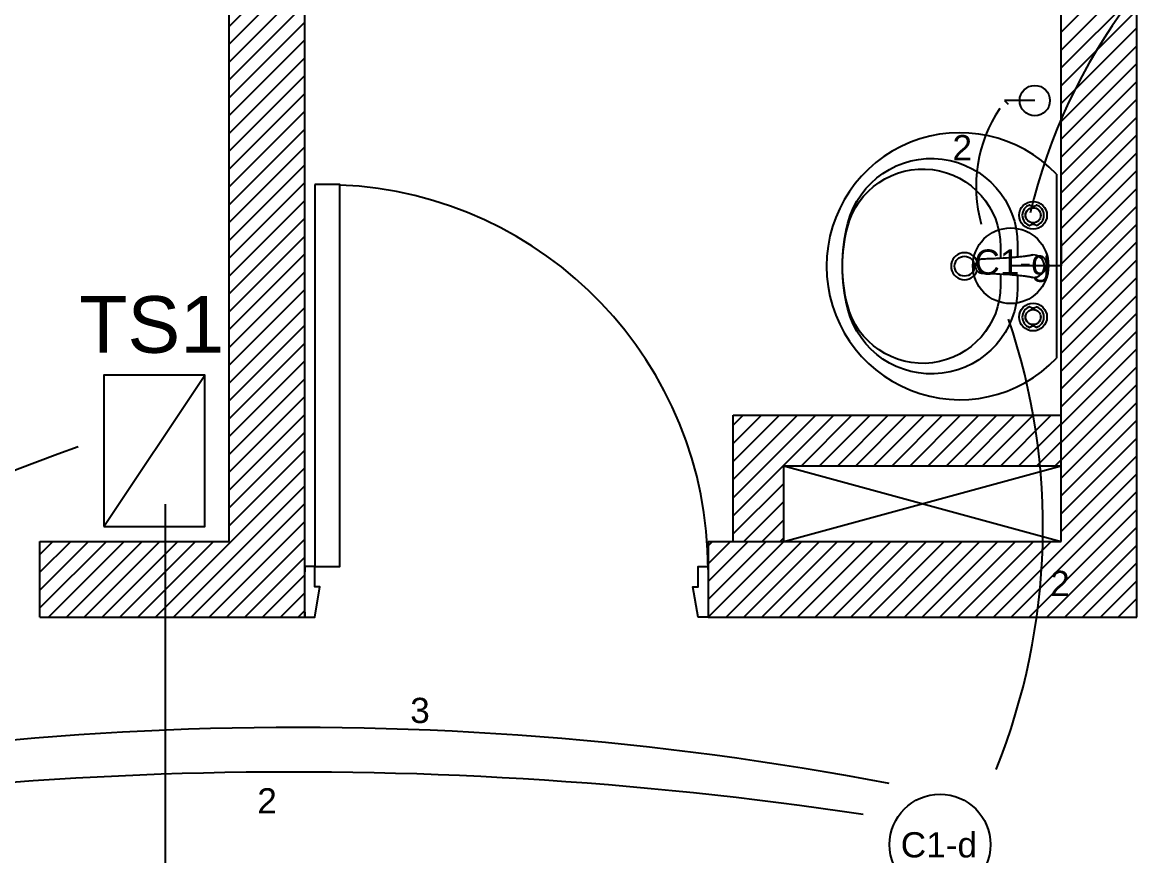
# Model space of a CAD drawing. Header units: millimetres. Extents: x -269 to 325, y -184 to 236.
# Drawn here: x -167.38 to -145.28, y 23.31 to 39.83 of the extents above; entities that cross this region are included whole.
import ezdxf

# ---------------------------------------------------------------- set-up
doc = ezdxf.new("R2010")
doc.units = ezdxf.units.MM
doc.layers.add('00 - COTAS E', color=142, linetype='Continuous', lineweight=0)
for name, color, linetype in [('01', 1, 'Continuous'), ('Cotas', 1, 'Continuous'), ('COTAS 50', 4, 'Continuous'), ('Equipamiento', 8, 'Continuous'), ('Hatch', 8, 'Continuous'), ('I-DESAGUE PLUVIAL', 51, 'Continuous'), ('muros', 5, 'Continuous')]:
    doc.layers.add(name, color=color, linetype=linetype)
doc.styles.add('arial', font='arial.ttf', dxfattribs={"height": 0.15})
doc.styles.get("Standard").update_dxf_attribs({"font": 'arial.ttf'})
doc.dimstyles.new('cota50', dxfattribs={"dimtxt": 0.15, "dimasz": 0.05, "dimexe": 0, "dimexo": 0.2125, "dimgap": 0.09, "dimtad": 0, "dimzin": 0, "dimdsep": 46, "dimtxsty": 'arial', "dimblk": 'OBLIQUE', "dimcen": 0.09, "dimse1": 1, "dimse2": 1, "dimclrd": 1, "dimclre": 1, "dimclrt": 1, "dimadec": 0, "dimazin": 0, "dimtfac": 1, "dimtofl": 0, "dimtmove": 0, "dimatfit": 3, "dimldrblk": 'OBLIQUE', "dimfxl": 0, "dimtolj": 1, "dimtzin": 0, "dimarcsym": 0})
pattern_1 = [(45, (-1450.53732, -476.0581), (-0.176776695, 0.176776695), [])]

# ---------------------------------------------------------------- blocks, each defined once
blk = doc.blocks.new('V80')
blk.add_lwpolyline([(325.4869, 174.3022), (325.4869, 173.5444), (325.5369, 173.5444), (325.5369, 174.3022)], close=True)
for points in [[(325.4669, 173.4544), (325.4669, 173.4444), (325.4869, 173.4444), (325.4969, 173.5044), (325.4869, 173.5044), (325.4869, 173.5444), (325.4669, 173.5444), (325.4669, 173.5344)], [(326.2669, 173.4544), (326.2669, 173.4444), (326.2469, 173.4444), (326.2369, 173.5044), (326.2469, 173.5044), (326.2469, 173.5444), (326.2669, 173.5444), (326.2669, 173.5344)]]:
    blk.add_lwpolyline(points)
blk.add_arc((325.5045, 173.5392), 0.7624, 359.9701, 87.5655)
blk = doc.blocks.new('_Oblique')
at = {"layer": 'Cotas', "color": 0, "lineweight": -2}
blk.add_line((-0.5, -0.5), (0.5, 0.5), dxfattribs=at)
blk = doc.blocks.new('*D23')
at = {"layer": '00 - COTAS E', "color": 1, "lineweight": -2, "transparency": 16777216}
for p, q in [((-199.843, 23.54), (-199.843, 21.577)), ((-199.843, 19.04), (-199.843, 21.002))]:
    blk.add_line(p, q, dxfattribs=at)
at = {"layer": 'DEFPOINTS', "color": 0, "transparency": 16777216}
for p in [(-152.15, 23.54), (-199.843, 19.04), (-152.153, 19.04)]:
    blk.add_point(p, dxfattribs=at)
at = {"layer": '00 - COTAS E', "color": 1, "lineweight": -2, "transparency": 16777216, "xscale": 0.05, "yscale": 0.05, "zscale": 0.05}
for p, rotation in [((-199.843, 23.54), 90), ((-199.843, 19.04), 270)]:
    blk.add_blockref('_Oblique', p, dxfattribs=dict(at, rotation=rotation))
at = {"layer": '00 - COTAS E', "color": 1, "transparency": 16777216, "insert": (-199.843, 21.29), "char_height": 0.15, "attachment_point": 5, "rotation": 90, "style": 'arial'}
blk.add_mtext('\\A1;4.50', dxfattribs=at)
blk = doc.blocks.new('HGFHGH')
at = {"layer": 'Equipamiento'}
for centre, radius in [((168.4133, 284.7959), 0.0275), ((168.4133, 284.7959), 0.0152), ((168.4133, 284.7959), 0.015), ((168.6152, 284.7959), 0.0275), ((168.6152, 284.7959), 0.0152), ((168.6152, 284.7959), 0.015)]:
    blk.add_circle(centre, radius, dxfattribs=at)
for centre, radius, start, end in [((168.3934, 284.8028), 0.000501, 160.8244, 214.0757), ((168.4133, 284.7959), 0.0215, 19.2019, 160.7981), ((168.4331, 284.8028), 0.0005, 325.9177, 19.1822), ((168.5142, 284.7959), 0.0224, 89.9596, 180.9888), ((168.5143, 284.7959), 0.0224, 358.9722, 90.0396), ((168.6152, 284.7959), 0.0215, 19.2018, 160.7982), ((168.5954, 284.8028), 0.000501, 160.8197, 214.0804), ((168.6351, 284.8028), 0.0005, 325.9136, 19.1863), ((168.3934, 284.789), 0.0005, 145.9079, 199.192), ((168.383, 284.7959), 0.012, 326.4256, 33.5744), ((168.4133, 284.7959), 0.0215, 199.2018, 340.7982), ((168.4435, 284.7959), 0.012, 146.4256, 213.5744), ((168.4331, 284.789), 0.000501, 340.8327, 34.0674), ((168.5954, 284.789), 0.000501, 145.9429, 199.157), ((168.6152, 284.7959), 0.0215, 199.2019, 340.7981), ((168.585, 284.7959), 0.012, 326.4256, 33.5744), ((168.6455, 284.7959), 0.012, 146.4256, 213.5744), ((168.6351, 284.789), 0.0005, 340.8047, 34.0954)]:
    blk.add_arc(centre, radius, start, end, dxfattribs=at)
for points, knots in [([(168.4995, 284.6963), (168.4994, 284.6981), (168.4994, 284.7022), (168.4991, 284.7111), (168.4985, 284.7272), (168.4976, 284.7434), (168.4965, 284.7569), (168.4957, 284.7658), (168.4948, 284.7741), (168.494, 284.7813), (168.4934, 284.7852), (168.493, 284.7876), (168.4927, 284.7893), (168.4925, 284.7903), (168.4922, 284.7915), (168.4919, 284.7931), (168.4918, 284.7945), (168.4918, 284.7955)], [0, 0, 0, 0, 5.413005, 12.039096, 26.943827, 53.786131, 60.598385, 67.523693, 80.492468, 85.656889, 89.4635, 92.107434, 93.193295, 94.656295, 95.203975, 96.585632, 99.588655, 99.588655, 99.588655, 99.588655]), ([(168.5367, 284.7955), (168.5367, 284.7945), (168.5365, 284.7931), (168.5363, 284.7914), (168.536, 284.7903), (168.5358, 284.7893), (168.5355, 284.7876), (168.535, 284.7852), (168.5345, 284.7813), (168.5336, 284.7741), (168.5328, 284.7658), (168.532, 284.7569), (168.5309, 284.7434), (168.5299, 284.7272), (168.5293, 284.7111), (168.5291, 284.7022), (168.529, 284.6981), (168.529, 284.6963)], [0, 0, 0, 0, 3.012543, 4.387229, 4.926141, 6.389155, 7.475016, 10.11905, 13.925996, 19.089982, 32.058757, 38.984065, 45.796319, 72.638623, 87.543354, 94.170267, 99.582163, 99.582163, 99.582163, 99.582163]), ([(168.5142, 284.682), (168.5133, 284.682), (168.5113, 284.6822), (168.5087, 284.6829), (168.5062, 284.6842), (168.5016, 284.6877), (168.4994, 284.6925), (168.4995, 284.6963)], [0, 0, 0, 0, 2.962906, 5.736016, 8.116106, 11.516068, 22.887624, 22.887624, 22.887624, 22.887624]), ([(168.529, 284.6963), (168.529, 284.6954), (168.5288, 284.6935), (168.528, 284.6908), (168.5266, 284.6883), (168.5241, 284.6854), (168.52, 284.6827), (168.5162, 284.682), (168.5142, 284.682)], [0, 0, 0, 0, 2.773361, 5.606672, 8.452781, 11.315556, 17.093852, 22.881921, 22.881921, 22.881921, 22.881921])]:
    blk.add_open_spline(points, degree=3, knots=knots, dxfattribs=at)
blk = doc.blocks.new('hghfghgff')
at = {"layer": 'Equipamiento'}
blk.add_line((172.9388, 280.6449, -0.0178), (172.9388, 280.28, -0.0178), dxfattribs=at)
for points, elevation in [([(172.8616, 280.4439), (172.8616, 280.4198, -0.881525), (172.525, 280.3773, -0.126436), (172.525, 280.5475, -0.881525), (172.8616, 280.505), (172.8616, 280.4809)], -0.0178), ([(172.8277, 280.4464), (172.8277, 280.424, -0.881525), (172.524, 280.3856, -0.126436), (172.524, 280.5392, -0.881525), (172.8277, 280.5008), (172.8277, 280.4784)], -0.0163)]:
    blk.add_lwpolyline(points, format="xyb", dxfattribs=dict(at, elevation=elevation))
blk.add_circle((172.7563, 280.4624, 0.0222), 0.0197, dxfattribs=at)
for centre, radius, start, end in [((172.7472, 280.4624, -0.0178), 0.2646, 43.5897, 316.4103), ((172.7563, 280.4624, 0.0022), 0.0267, 19.8624, 340.1864)]:
    blk.add_arc(centre, radius, start, end, dxfattribs=at)
at = {"layer": 'I-DESAGUE PLUVIAL', "rotation": 270}
blk.add_blockref('HGFHGH', (-111.9036, 448.9767, -0.0178), dxfattribs=at)

msp = doc.modelspace()

# ---------------------------------------------------------------- hatches: boundary and pattern name
at = {"layer": 'Hatch'}
h = msp.add_hatch(dxfattribs=at)
h.set_pattern_fill('ANSI31', color=256, scale=2, style=0)
h.set_pattern_definition(pattern_1)
h.paths.add_polyline_path([(-161.775, 59.59), (-167.025, 59.59), (-167.025, 57.59), (-163.275, 57.59), (-163.275, 29.54), (-167.025, 29.54), (-167.025, 28.04), (-161.775, 28.04)])
h = msp.add_hatch(dxfattribs=at)
h.set_pattern_fill('ANSI31', color=256, scale=2, style=0)
h.set_pattern_definition(pattern_1)
h.paths.add_polyline_path([(-146.775, 57.59), (-146.775, 29.54), (-153.775, 29.54), (-153.775, 28.04), (-145.275, 28.04), (-145.275, 59.59), (-155.775, 59.59), (-155.775, 57.59)])
h = msp.add_hatch(dxfattribs=at)
h.set_pattern_fill('ANSI31', color=256, scale=0.08, style=0)
h.set_pattern_definition([(45, (-9988.64113, 5293.00576), (-0.1796051224, 0.1796051224), [])])
h.paths.add_polyline_path([(-146.775, 32.04), (-148.217, 32.04), (-148.217, 31.04), (-146.775, 31.04)])
h.paths.add_polyline_path([(-148.217, 32.04), (-153.275, 32.04), (-153.275, 29.54), (-152.275, 29.54), (-152.275, 31.04), (-148.217, 31.04)])

# ---------------------------------------------------------------- linework, layer by layer
at = {"color": 6}
for p, q in [((-147.296, 38.279), (-147.896, 38.279)), ((-147.896, 38.279), (-147.825, 38.208))]:
    msp.add_line(p, q, dxfattribs=at)
for p, q in [((-146.776, 34.505), (-146.776, 35.505)), ((-146.776, 35.505), (-146.776, 35.005)), ((-146.776, 35.005), (-147.776, 35.005)), ((-165.757, 29.835), (-163.757, 32.835)), ((-164.545, 30.281), (-164.545, -82.719))]:
    msp.add_line(p, q)
msp.add_lwpolyline([(-165.757, 29.835), (-163.757, 29.835), (-163.757, 32.835), (-165.757, 32.835)], close=True)
msp.add_circle((-147.296, 38.279), 0.3, dxfattribs=at)
for centre, radius in [((-147.775, 35.005), 0.75), ((-149.176, 23.528), 1)]:
    msp.add_circle(centre, radius)
at = {"color": 3}
for centre, radius, start, end in [((-136.405, 33.442), 11.29, 72.2511, 166.6285), ((-160.021, 29.819), 12.886, 338.1338, 18.6943), ((-154.995, -0.602), 33.943, 109.3959, 132.5451), ((-161.996, -51.268), 76.236, 81.47823, 101.83802)]:
    msp.add_arc(centre, radius, start, end, dxfattribs=at)
at = {"color": 6}
for centre, radius, start, end in [((-145.702, 36.58), 2.76, 146.094, 195.7507), ((-161.955, -37.017), 62.869, 79.20729, 104.66855)]:
    msp.add_arc(centre, radius, start, end, dxfattribs=at)
at = {"layer": 'COTAS 50'}
for p, q in [((-152.275, 29.54), (-146.775, 31.04)), ((-152.275, 31.04), (-146.775, 29.54))]:
    msp.add_line(p, q, dxfattribs=at)
at = {"layer": 'muros'}
for p, q in [((-161.775, 28.04), (-161.775, 59.59)), ((-145.275, 28.04), (-145.275, 59.59)), ((-163.275, 29.54), (-163.275, 57.59)), ((-146.775, 29.54), (-146.775, 57.59)), ((-153.275, 32.04), (-146.775, 32.04)), ((-153.275, 29.54), (-153.275, 32.04)), ((-152.275, 31.04), (-146.775, 31.04)), ((-152.275, 29.54), (-152.275, 31.04)), ((-167.025, 29.54), (-163.275, 29.54)), ((-167.025, 28.04), (-167.025, 29.54)), ((-153.775, 29.54), (-146.775, 29.54)), ((-153.775, 29.54), (-153.775, 28.04)), ((-167.025, 28.04), (-161.775, 28.04)), ((-153.775, 28.04), (-145.275, 28.04))]:
    msp.add_line(p, q, dxfattribs=at)

# ---------------------------------------------------------------- block references
at = {"layer": 'Equipamiento', "xscale": 10, "yscale": 10, "zscale": 10}
for name, p in [('hghfghgff', (-1876.253, -2769.628, 0.178)), ('V80', (-3416.444, -1706.404))]:
    msp.add_blockref(name, p, dxfattribs=at)

# ---------------------------------------------------------------- texts
at = {"color": 3, "char_height": 0.5, "attachment_point": 1}
for s, width, insert in [('\\pxqc;{\\C6;2}', 1.59701, (-149.533, 37.596)), ('C1-g', 0.22809, (-148.493, 35.328)), ('\\pxqc;2', 1.59701, (-147.597, 28.957)), ('\\pxqc;{\\C6;3}', 1.59701, (-160.287, 26.439)), ('\\pxqc;2', 1.59701, (-163.319, 24.647)), ('C1-d', 0.22809, (-149.955, 23.775))]:
    msp.add_mtext_dynamic_manual_height_columns(s, width=width, gutter_width=12.5, heights=[0], dxfattribs=dict(at, insert=insert))
at = {"layer": '01', "insert": (-166.248, 34.402), "char_height": 1.123, "width": 2.93375, "attachment_point": 1, "style": 'arial'}
msp.add_mtext('TS1', dxfattribs=at)

# ---------------------------------------------------------------- dimensions: what is measured, and where the dimension line sits
at = {"layer": '00 - COTAS E'}
dim = msp.add_linear_dim(base=(-199.843, 19.04), p1=(-152.15, 23.54), p2=(-152.153, 19.04), angle=90, dimstyle='cota50', dxfattribs=at)
dim.commit()
dim.dimension.update_dxf_attribs({"geometry": '*D23', "text_midpoint": (-199.843, 21.29), "dimtype": 160})

doc.saveas('drawing.dxf')
